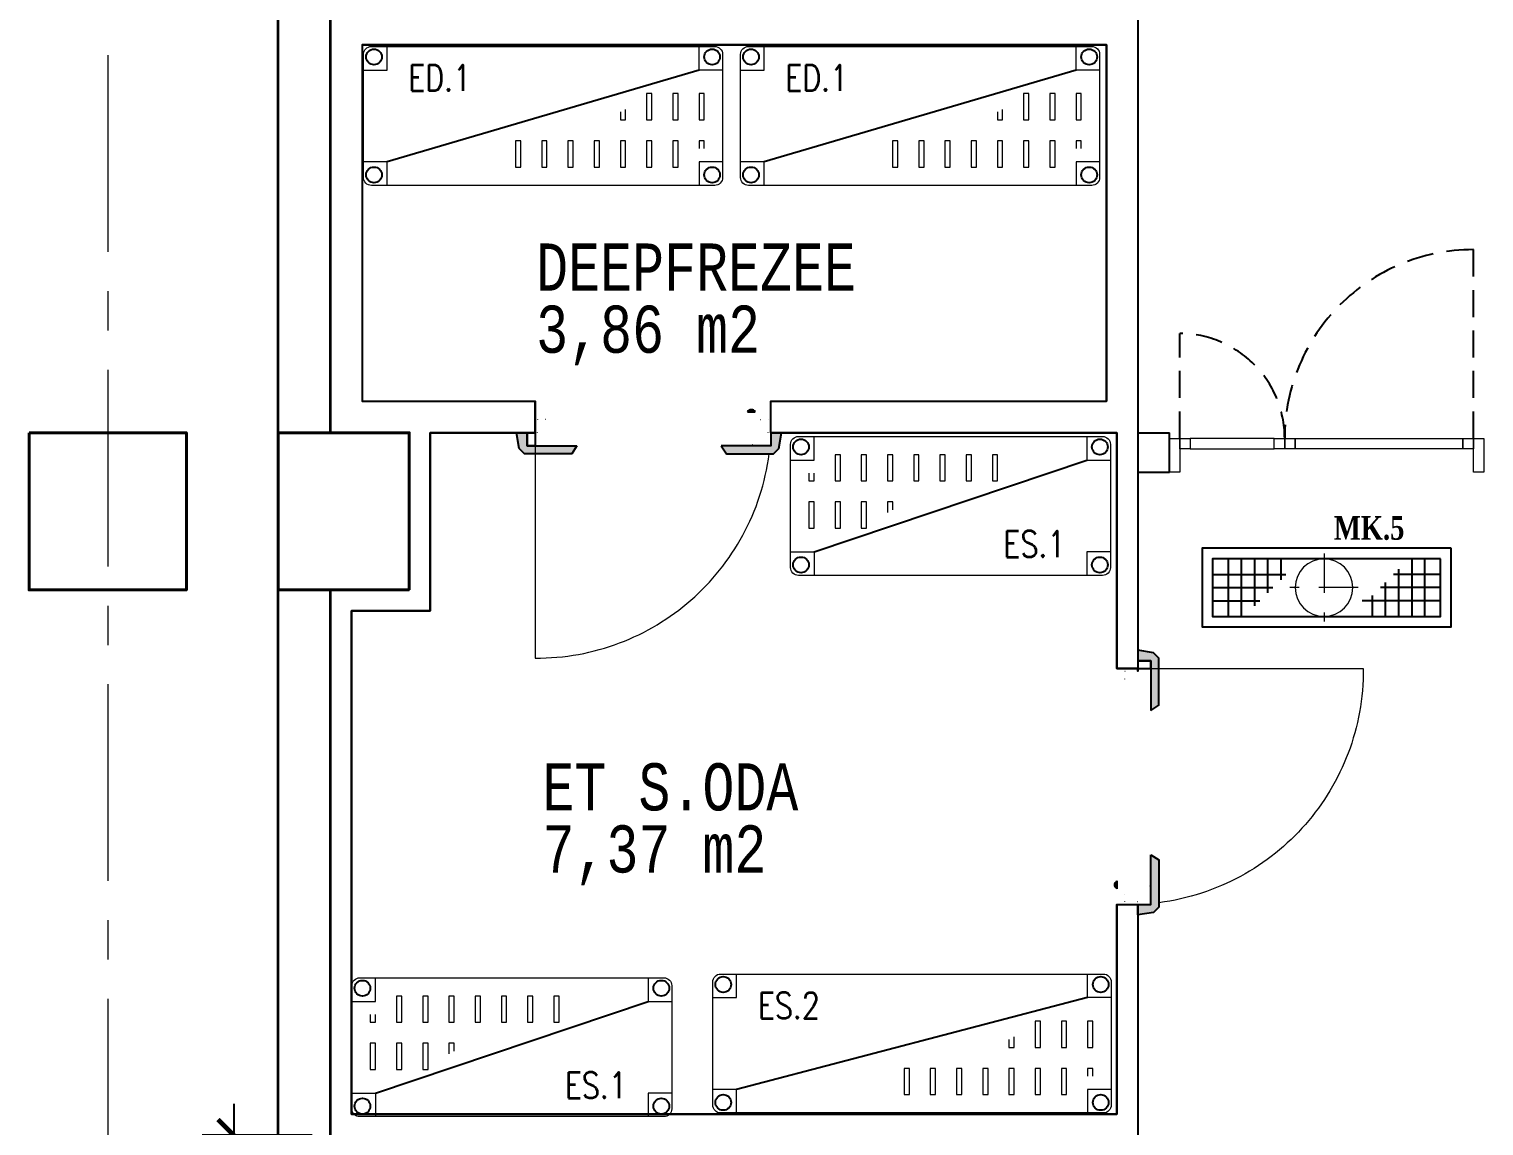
# Model space of a CAD drawing. Header units: millimetres. Extents: x 33350 to 35310, y -217097 to -211540.
# Drawn here: x 33539 to 34093, y -215029 to -214610 of the extents above; entities that cross this region are included whole.
import ezdxf
from ezdxf.enums import TextEntityAlignment as Align

# ---------------------------------------------------------------- set-up
doc = ezdxf.new("R2010")
doc.units = ezdxf.units.MM
doc.header["$LTSCALE"] = 60
doc.header["$MEASUREMENT"] = 0
doc.header["$PDMODE"] = 3
for name, pattern in [('CENTER', [2, 1.25, -0.25, 0.25, -0.25]), ('DASHED2', [0.375, 0.25, -0.125]), ('DOT', [6.35, 0, -6.35]), ('HIDDEN', [0.375, 0.25, -0.125])]:
    doc.linetypes.add(name, pattern=pattern)
for name, color, linetype, lineweight in [('-DWG_ANA', 7, 'Continuous', 0), ('-DWG_DETAY1', 7, 'Continuous', 25), ('-DWG_DETAY2', 7, 'Continuous', 15), ('M-DO-KP-01', 150, 'Continuous', 15), ('M-DU-01', 134, 'Continuous', 35), ('M-SB-AKS-02', 15, 'CENTER', 18), ('M-SB-YZ-01', 255, 'Continuous', 20), ('M-TA-01', 2, 'Continuous', 40), ('NO', 7, 'Continuous', 0), ('s-depo', 140, 'Continuous', 25), ('sk-cizgi', 7, 'Continuous', 0), ('yerizg-a', 7, 'Continuous', 15), ('yerizg-b', 7, 'Continuous', 9)]:
    doc.layers.add(name, color=color, linetype=linetype, lineweight=lineweight)
for name, color, linetype in [('DOGRAMA', 5, 'Continuous'), ('DUVAR', 7, 'Continuous'), ('SOĞUK ODA PANELİ', 4, 'Continuous'), ('sıhhi tesisat', 162, 'Continuous'), ('TEFRIŞ', 223, 'Continuous')]:
    doc.layers.add(name, color=color, linetype=linetype)
doc.styles.add('antet', font='monos.ttf', dxfattribs={"width": 0.8})
doc.styles.add('ROMANS', font='ROMANSTW.SHX', dxfattribs={"width": 0.8})
doc.styles.add('TROMANS', font='ROMANSTW.SHX', dxfattribs={"width": 0.8})
doc.dimstyles.new('M-100i', dxfattribs={"dimscale": 100, "dimtxt": 0.18, "dimasz": 0.12, "dimexe": 0.12, "dimexo": 0.15, "dimgap": 0.07, "dimtad": 1, "dimdec": 1, "dimlfac": -1, "dimzin": 9, "dimdsep": 46, "dimtxsty": 'ROMANS', "dimblk": 'ARCHTICK', "dimcen": 0.09, "dimdle": 0.12, "dimadec": 0, "dimazin": 0, "dimtfac": 1, "dimtdec": 1, "dimtix": 1, "dimtmove": 2, "dimatfit": 3, "dimfxl": 0.8, "dimfxlon": 1, "dimtvp": 1, "dimtolj": 1, "dimtzin": 11, "dimarcsym": 0})

# ---------------------------------------------------------------- blocks, each defined once
blk = doc.blocks.new('140---')
at = {"layer": 'DOGRAMA', "linetype": 'HIDDEN', "ltscale": 0.8}
for p, q in [((34570.08, -213001.46), (34616.75, -213001.46)), ((34570.08, -213132.13), (34654.08, -213132.13))]:
    blk.add_line(p, q, dxfattribs=at)
for centre, radius, start, end in [((34570.08, -213001.46), 46.67, 270, 0), ((34570.08, -213132.13), 84, 0, 90)]:
    blk.add_arc(centre, radius, start, end, dxfattribs=at)
at = {"layer": 'M-DO-KP-01'}
for points in [[(34555.08, -213001.46), (34555.08, -212996.8), (34570.08, -212996.8), (34570.08, -213001.46)], [(34565.42, -213006.13), (34565.42, -213001.46), (34570.08, -213001.46), (34570.08, -213006.13)], [(34570.08, -213043.46), (34570.08, -213006.13), (34565.42, -213006.13), (34565.42, -213043.46)], [(34565.42, -213048.13), (34565.42, -213043.46), (34570.08, -213043.46), (34570.08, -213048.13)], [(34565.42, -213052.8), (34565.42, -213048.13), (34570.08, -213048.13), (34570.08, -213052.8)], [(34565.42, -213127.46), (34565.42, -213052.8), (34570.08, -213052.8), (34570.08, -213127.46)], [(34565.42, -213132.13), (34565.42, -213127.46), (34570.08, -213127.46), (34570.08, -213132.13)], [(34555.08, -213136.8), (34555.08, -213132.13), (34570.08, -213132.13), (34570.08, -213136.8)]]:
    blk.add_lwpolyline(points, close=True, dxfattribs=at)
blk = doc.blocks.new('ee344r')
h = blk.add_hatch(color=42)
h.dxf.hatch_style = 1
h.paths.add_polyline_path([(45149.74, -29494.9), (45168.74, -29494.9), (45166.74, -29491.9), (45148.74, -29491.9), (45146.74, -29493.9), (45145.74, -29499.9), (45149.74, -29499.9)])
h.paths.add_polyline_path([(45239.74, -29491.9), (45225.74, -29491.9), (45223.74, -29494.9), (45239.74, -29494.9)])
h.paths.add_polyline_path([(45243.74, -29491.9), (45239.74, -29491.9), (45239.74, -29494.9), (45242.74, -29494.9), (45242.74, -29499.9), (45246.74, -29499.9), (45245.74, -29493.9)])
for p, q in [((45158.74, -29507.9), (45155.74, -29507.9)), ((45156.74, -29507.9), (45157.74, -29507.9)), ((45157.24, -29507.9), (45158.74, -29507.9))]:
    blk.add_line(p, q)
blk.add_lwpolyline([(45242.74, -29499.9), (45239.74, -29499.9), (45239.74, -29494.9), (45242.74, -29494.9)], close=True)
blk.add_arc((45157.24, -29506.88), 1.81, 214.1533, 325.8467)
at = {"layer": 's-depo', "linetype": 'Continuous'}
for points in [[(45168.74, -29494.9), (45166.74, -29491.9), (45148.74, -29491.9), (45146.74, -29493.9), (45145.74, -29499.9), (45149.74, -29499.9), (45149.74, -29494.9)], [(45223.74, -29494.9), (45225.74, -29491.9), (45243.74, -29491.9), (45245.74, -29493.9), (45246.74, -29499.9), (45242.74, -29499.9), (45242.74, -29494.9)]]:
    blk.add_lwpolyline(points, close=True, dxfattribs=at)
at = {"layer": 'sk-cizgi', "linetype": 'DOT'}
for p, q in [((45156.74, -29507.9), (45156.74, -29495.25)), ((45156.74, -29495.25), (45157.74, -29495.25)), ((45157.24, -29495.25), (45157.24, -29494.9)), ((45157.74, -29507.9), (45157.74, -29495.25)), ((45149.74, -29507.9), (45149.74, -29499.9)), ((45149.74, -29499.9), (45149.74, -29507.9)), ((45239.74, -29499.9), (45150.74, -29499.9)), ((45238.74, -29499.9), (45238.74, -29504.9)), ((45239.74, -29507.9), (45239.74, -29499.9)), ((45239.74, -29499.9), (45239.74, -29507.9)), ((45153.74, -29504.9), (45149.74, -29504.9)), ((45149.74, -29507.9), (45239.74, -29507.9)), ((45235.74, -29504.9), (45239.74, -29504.9))]:
    blk.add_line(p, q, dxfattribs=at)
at = {"layer": 'sk-cizgi', "linetype": 'HIDDEN', "ltscale": 25}
blk.add_lwpolyline([(45239.74, -29499.9), (45239.74, -29413.9)], dxfattribs=at)
at = {"layer": 'sk-cizgi', "linetype": 'DOT'}
blk.add_lwpolyline([(45238.74, -29499.9), (45239.74, -29499.9), (45239.74, -29494.9), (45149.74, -29494.9), (45149.74, -29499.9), (45150.74, -29499.9), (45150.74, -29504.9), (45238.74, -29504.9), (45238.74, -29499.9)], close=True, dxfattribs=at)
at = {"layer": 'sk-cizgi', "linetype": 'HIDDEN', "ltscale": 25}
blk.add_arc((45239.2, -29503.43), 89.53, 89.6567, 172.5999, dxfattribs=at)
at = {"layer": 'sk-cizgi', "linetype": 'DOT'}
blk.add_arc((45239.2, -29503.43), 89.53, 174.532, 177.7394, dxfattribs=at)
blk = doc.blocks.new('ER344R')
at = {"layer": '-DWG_ANA', "color": 0}
blk.add_lwpolyline([(403189.71, -40566.45), (403320.71, -40566.45, -0.414214), (403323.71, -40569.45), (403323.71, -40616.45, -0.414214), (403320.71, -40619.45), (403189.71, -40619.45, -0.414214), (403186.71, -40616.45), (403186.71, -40569.45, -0.414214)], format="xyb", close=True, dxfattribs=at)
at = {"layer": '-DWG_DETAY1', "color": 0}
blk.add_lwpolyline([(403195.71, -40610.45), (403314.71, -40575.45)], dxfattribs=at)
for centre in [(403190.71, -40570.45), (403319.71, -40570.45), (403190.71, -40615.45), (403319.71, -40615.45)]:
    blk.add_circle(centre, 3, dxfattribs=at)
at = {"layer": '-DWG_DETAY2', "color": 0, "linetype": 'Continuous'}
for points in [[(403186.71, -40575.45), (403195.71, -40575.45), (403195.71, -40566.45)], [(403314.71, -40566.45), (403314.71, -40575.45), (403323.71, -40575.45)], [(403186.71, -40610.45), (403195.71, -40610.45), (403195.71, -40619.45)], [(403323.71, -40610.45), (403314.71, -40610.45), (403314.71, -40619.45)]]:
    blk.add_lwpolyline(points, dxfattribs=at)
at = {"layer": '-DWG_DETAY2', "color": 0, "linetype": 'HIDDEN'}
for points in [[(403203.71, -40573.45), (403203.71, -40583.45), (403205.71, -40583.45), (403205.71, -40573.45)], [(403203.71, -40573.45), (403203.71, -40583.45), (403205.71, -40583.45), (403205.71, -40573.45)], [(403213.71, -40573.45), (403213.71, -40583.45), (403215.71, -40583.45), (403215.71, -40573.45)], [(403223.71, -40573.45), (403223.71, -40583.45), (403225.71, -40583.45), (403225.71, -40573.45)], [(403233.71, -40573.45), (403233.71, -40583.45), (403235.71, -40583.45), (403235.71, -40573.45)], [(403243.71, -40573.45), (403243.71, -40583.45), (403245.71, -40583.45), (403245.71, -40573.45)], [(403253.71, -40573.45), (403253.71, -40583.45), (403255.71, -40583.45), (403255.71, -40573.45)], [(403263.71, -40573.45), (403263.71, -40583.45), (403265.71, -40583.45), (403265.71, -40573.45)], [(403193.71, -40591.45), (403193.71, -40601.45), (403195.71, -40601.45), (403195.71, -40591.45)], [(403203.71, -40591.45), (403203.71, -40601.45), (403205.71, -40601.45), (403205.71, -40591.45)], [(403213.71, -40591.45), (403213.71, -40601.45), (403215.71, -40601.45), (403215.71, -40591.45)]]:
    blk.add_lwpolyline(points, close=True, dxfattribs=at)
for points in [[(403193.71, -40580.45), (403193.71, -40583.45), (403195.71, -40583.45), (403195.71, -40580.45)], [(403225.71, -40594.45), (403225.71, -40591.45), (403223.71, -40591.45), (403223.71, -40595.45)]]:
    blk.add_lwpolyline(points, dxfattribs=at)
at = {"layer": 'NO', "linetype": 'Continuous', "style": 'ROMANS', "width": 0.8}
blk.add_attdef('NO', text='', height=10, dxfattribs=at).set_placement((403294.71, -40607.45), align=Align.MIDDLE)
blk = doc.blocks.new('ER4R4R4')
at = {"layer": '-DWG_ANA', "color": 0}
blk.add_lwpolyline([(402969.71, -40566.45), (403085.71, -40566.45, -0.414214), (403088.71, -40569.45), (403088.71, -40616.45, -0.414214), (403085.71, -40619.45), (402969.71, -40619.45, -0.414214), (402966.71, -40616.45), (402966.71, -40569.45, -0.414214)], format="xyb", close=True, dxfattribs=at)
at = {"layer": '-DWG_DETAY1', "color": 0}
blk.add_lwpolyline([(402975.71, -40610.45), (403079.71, -40575.45)], dxfattribs=at)
for centre in [(402970.71, -40570.45), (403084.71, -40570.45), (402970.71, -40615.45), (403084.71, -40615.45)]:
    blk.add_circle(centre, 3, dxfattribs=at)
at = {"layer": '-DWG_DETAY2', "color": 0, "linetype": 'Continuous'}
for points in [[(402966.71, -40575.45), (402975.71, -40575.45), (402975.71, -40566.45)], [(403079.71, -40566.45), (403079.71, -40575.45), (403088.71, -40575.45)], [(402966.71, -40610.45), (402975.71, -40610.45), (402975.71, -40619.45)], [(403088.71, -40610.45), (403079.71, -40610.45), (403079.71, -40619.45)]]:
    blk.add_lwpolyline(points, dxfattribs=at)
at = {"layer": '-DWG_DETAY2', "color": 0, "linetype": 'HIDDEN'}
for points in [[(402983.71, -40573.45), (402983.71, -40583.45), (402985.71, -40583.45), (402985.71, -40573.45)], [(402983.71, -40573.45), (402983.71, -40583.45), (402985.71, -40583.45), (402985.71, -40573.45)], [(402993.71, -40573.45), (402993.71, -40583.45), (402995.71, -40583.45), (402995.71, -40573.45)], [(403003.71, -40573.45), (403003.71, -40583.45), (403005.71, -40583.45), (403005.71, -40573.45)], [(403013.71, -40573.45), (403013.71, -40583.45), (403015.71, -40583.45), (403015.71, -40573.45)], [(403023.71, -40573.45), (403023.71, -40583.45), (403025.71, -40583.45), (403025.71, -40573.45)], [(403033.71, -40573.45), (403033.71, -40583.45), (403035.71, -40583.45), (403035.71, -40573.45)], [(403043.71, -40573.45), (403043.71, -40583.45), (403045.71, -40583.45), (403045.71, -40573.45)], [(402973.71, -40591.45), (402973.71, -40601.45), (402975.71, -40601.45), (402975.71, -40591.45)], [(402983.71, -40591.45), (402983.71, -40601.45), (402985.71, -40601.45), (402985.71, -40591.45)], [(402993.71, -40591.45), (402993.71, -40601.45), (402995.71, -40601.45), (402995.71, -40591.45)]]:
    blk.add_lwpolyline(points, close=True, dxfattribs=at)
for points in [[(402973.71, -40580.45), (402973.71, -40583.45), (402975.71, -40583.45), (402975.71, -40580.45)], [(403005.71, -40594.45), (403005.71, -40591.45), (403003.71, -40591.45), (403003.71, -40595.45)]]:
    blk.add_lwpolyline(points, dxfattribs=at)
at = {"layer": 'NO', "linetype": 'Continuous', "style": 'ROMANS', "width": 0.8}
blk.add_attdef('NO', text='', height=10, dxfattribs=at).set_placement((403059.71, -40607.45), align=Align.MIDDLE)
blk = doc.blocks.new('WRER32R')
at = {"layer": '-DWG_ANA', "color": 0}
blk.add_lwpolyline([(403410.13, -40566.45), (403556.13, -40566.45, -0.414214), (403559.13, -40569.45), (403559.13, -40616.45, -0.414214), (403556.13, -40619.45), (403410.13, -40619.45, -0.414214), (403407.13, -40616.45), (403407.13, -40569.45, -0.414214)], format="xyb", close=True, dxfattribs=at)
at = {"layer": '-DWG_DETAY1', "color": 0}
blk.add_lwpolyline([(403416.13, -40610.45), (403550.13, -40575.45)], dxfattribs=at)
for centre in [(403411.13, -40570.45), (403555.13, -40570.45), (403411.13, -40615.45), (403555.13, -40615.45)]:
    blk.add_circle(centre, 3, dxfattribs=at)
at = {"layer": '-DWG_DETAY2', "color": 0, "linetype": 'Continuous'}
for points in [[(403407.13, -40575.45), (403416.13, -40575.45), (403416.13, -40566.45)], [(403550.13, -40566.45), (403550.13, -40575.45), (403559.13, -40575.45)], [(403407.13, -40610.45), (403416.13, -40610.45), (403416.13, -40619.45)], [(403559.13, -40610.45), (403550.13, -40610.45), (403550.13, -40619.45)]]:
    blk.add_lwpolyline(points, dxfattribs=at)
at = {"layer": '-DWG_DETAY2', "color": 0, "linetype": 'HIDDEN'}
for points in [[(403424.13, -40573.45), (403424.13, -40583.45), (403426.13, -40583.45), (403426.13, -40573.45)], [(403424.13, -40573.45), (403424.13, -40583.45), (403426.13, -40583.45), (403426.13, -40573.45)], [(403434.13, -40573.45), (403434.13, -40583.45), (403436.13, -40583.45), (403436.13, -40573.45)], [(403444.13, -40573.45), (403444.13, -40583.45), (403446.13, -40583.45), (403446.13, -40573.45)], [(403454.13, -40573.45), (403454.13, -40583.45), (403456.13, -40583.45), (403456.13, -40573.45)], [(403464.13, -40573.45), (403464.13, -40583.45), (403466.13, -40583.45), (403466.13, -40573.45)], [(403474.13, -40573.45), (403474.13, -40583.45), (403476.13, -40583.45), (403476.13, -40573.45)], [(403484.13, -40573.45), (403484.13, -40583.45), (403486.13, -40583.45), (403486.13, -40573.45)], [(403414.13, -40591.45), (403414.13, -40601.45), (403416.13, -40601.45), (403416.13, -40591.45)], [(403424.13, -40591.45), (403424.13, -40601.45), (403426.13, -40601.45), (403426.13, -40591.45)], [(403434.13, -40591.45), (403434.13, -40601.45), (403436.13, -40601.45), (403436.13, -40591.45)]]:
    blk.add_lwpolyline(points, close=True, dxfattribs=at)
for points in [[(403414.13, -40580.45), (403414.13, -40583.45), (403416.13, -40583.45), (403416.13, -40580.45)], [(403446.13, -40594.45), (403446.13, -40591.45), (403444.13, -40591.45), (403444.13, -40595.45)]]:
    blk.add_lwpolyline(points, dxfattribs=at)
at = {"layer": 'NO', "linetype": 'Continuous', "style": 'ROMANS', "width": 0.8}
blk.add_attdef('NO', text='', height=10, dxfattribs=at).set_placement((403530.13, -40607.45), align=Align.MIDDLE)
blk = doc.blocks.new('_ArchTick')
at = {"color": 0, "linetype": 'ByBlock', "const_width": 0.15}
blk.add_lwpolyline([(-0.5, -0.5), (0.5, 0.5)], dxfattribs=at)
blk = doc.blocks.new('*D248')
at = {"layer": 'Defpoints', "color": 0, "transparency": 16777216}
for p in [(33661.51, -215032.09), (33616.55, -215417.09), (33653.51, -215417.09)]:
    blk.add_point(p, dxfattribs=at)
at = {"layer": 'TEFRIŞ', "color": 0, "lineweight": -2, "transparency": 16777216}
for p, q in [((33616.55, -215020.09), (33616.55, -215429.09)), ((33646.51, -215032.09), (33604.55, -215032.09)), ((33638.51, -215417.09), (33604.55, -215417.09))]:
    blk.add_line(p, q, dxfattribs=at)
at = {"layer": 'TEFRIŞ', "color": 0, "lineweight": -2, "transparency": 16777216, "xscale": 12, "yscale": 12, "zscale": 12}
for p, rotation in [((33616.55, -215032.09), 90), ((33616.55, -215417.09), 270)]:
    blk.add_blockref('_ArchTick', p, dxfattribs=dict(at, rotation=rotation))
at = {"layer": 'TEFRIŞ', "color": 0, "transparency": 16777216, "insert": (33600.55, -215224.59), "char_height": 18, "attachment_point": 5, "rotation": 90, "style": 'ROMANS'}
blk.add_mtext('\\A1;385', dxfattribs=at)
blk = doc.blocks.new('Y-SIFON')
at = {"layer": 'yerizg-a', "color": 0, "linetype": 'Continuous'}
blk.add_circle((0, 0), 11, dxfattribs=at)
at = {"layer": 'yerizg-b', "color": 0, "linetype": 'DASHED2'}
for points in [[(0, 13), (0, -13)], [(-13, 0), (13, 0)]]:
    blk.add_lwpolyline(points, dxfattribs=at)
blk = doc.blocks.new('95X30X')
at = {"layer": 'sıhhi tesisat'}
for p, q in [((33995.99, -215373.14), (33995.99, -215395.14)), ((34000.99, -215395.14), (34000.99, -215373.14)), ((34005.99, -215373.14), (34005.99, -215391.14)), ((34010.99, -215373.14), (34010.99, -215386.14)), ((34015.99, -215373.14), (34015.99, -215381.14)), ((34060.99, -215395.14), (34060.99, -215377.14)), ((34065.99, -215373.14), (34065.99, -215395.14)), ((34070.99, -215395.14), (34070.99, -215373.14)), ((33989.99, -215379.14), (34017.99, -215379.14)), ((34055.99, -215395.14), (34055.99, -215382.14)), ((34076.99, -215379.14), (34058.99, -215379.14)), ((33989.99, -215384.14), (34012.99, -215384.14)), ((34050.99, -215395.14), (34050.99, -215387.14)), ((34076.99, -215384.14), (34053.99, -215384.14)), ((33989.99, -215389.14), (34007.99, -215389.14)), ((34076.99, -215389.14), (34046.99, -215389.14))]:
    blk.add_line(p, q, dxfattribs=at)
for points in [[(34080.99, -215369.14), (33985.99, -215369.14), (33985.99, -215399.14), (34080.99, -215399.14)], [(34076.99, -215373.14), (33989.99, -215373.14), (33989.99, -215395.14), (34076.99, -215395.14)]]:
    blk.add_lwpolyline(points, close=True, dxfattribs=at)
at = {"layer": 'sıhhi tesisat', "xscale": -1}
blk.add_blockref('Y-SIFON', (34032.49, -215384.14), dxfattribs=at)
at = {"layer": 'sıhhi tesisat', "style": 'ROMANS', "width": 0.8}
blk.add_attdef('YRNO', text='', height=10, rotation=180, dxfattribs=at).set_placement((34002.99, -215409.14), align=Align.MIDDLE)

msp = doc.modelspace()

# ---------------------------------------------------------------- linework, layer by layer
at = {"layer": 'M-DU-01'}
for points in [[(33633.51, -214764.09), (33633.51, -213924.09)], [(33653.51, -214764.09), (33653.51, -213924.09)], [(33633.51, -215664.09), (33633.51, -214824.09)], [(33653.51, -215664.09), (33653.51, -214824.09)]]:
    msp.add_lwpolyline(points, dxfattribs=at)
at = {"layer": 'M-SB-AKS-02'}
msp.add_line((33568.51, -211620.09), (33568.51, -217013.55), dxfattribs=at)
at = {"layer": 'M-TA-01'}
for points in [[(33538.51, -214764.09), (33598.51, -214764.09), (33598.51, -214824.09), (33538.51, -214824.09)], [(33683.51, -214824.09), (33633.51, -214824.09), (33633.51, -214764.09), (33683.51, -214764.09)]]:
    msp.add_lwpolyline(points, close=True, dxfattribs=at)
at = {"layer": 'SOĞUK ODA PANELİ'}
for p, q in [((33665.51, -214616.09), (33949.49, -214616.09)), ((33665.51, -214616.09), (33665.51, -214752.09)), ((33949.49, -214616.09), (33949.49, -214752.09)), ((33665.51, -214752.09), (33731.51, -214752.09)), ((33731.51, -214764.09), (33731.51, -214752.09)), ((33821.51, -214764.09), (33821.51, -214752.09)), ((33821.51, -214752.09), (33949.49, -214752.09)), ((33691.51, -214832.09), (33691.51, -214764.09)), ((33691.51, -214764.09), (33731.51, -214764.09)), ((33691.51, -214764.09), (33731.51, -214764.09)), ((33821.51, -214764.09), (33953.49, -214764.09)), ((33953.49, -214764.09), (33953.49, -214854.09)), ((33953.49, -214764.09), (33953.49, -214854.09)), ((33661.51, -215024.09), (33661.51, -214832.09)), ((33661.51, -214832.09), (33691.51, -214832.09)), ((33953.49, -214854.09), (33961.49, -214854.09)), ((33953.49, -215024.09), (33953.49, -214944.09)), ((33953.49, -214944.09), (33961.49, -214944.09)), ((33953.49, -214944.09), (33953.49, -215021.09)), ((33953.49, -214944.09), (33953.49, -215006.09)), ((33961.49, -214944.09), (33961.49, -215239.09)), ((33953.49, -215014.09), (33953.49, -215024.09)), ((33953.49, -215024.09), (33661.51, -215024.09))]:
    msp.add_line(p, q, dxfattribs=at)
for points in [[(33653.51, -214604.09), (33961.49, -214604.09), (33961.49, -214854.09), (33953.49, -214854.09), (33953.49, -214764.09), (33821.51, -214764.09), (33821.51, -214752.09), (33949.49, -214752.09), (33949.49, -214616.09), (33665.51, -214616.09), (33665.51, -214752.09), (33731.51, -214752.09), (33731.51, -214764.09), (33691.51, -214764.09), (33691.51, -214832.09), (33661.51, -214832.09), (33661.51, -215024.09), (33953.49, -215024.09), (33953.49, -214944.09), (33961.49, -214944.09), (33961.49, -215239.09)], [(33653.51, -215417.09), (33653.51, -214824.09), (33683.51, -214824.09), (33683.51, -214764.09), (33653.51, -214764.09), (33653.51, -214604.09), (33961.49, -214604.09), (33961.49, -214855.09), (33961.49, -214854.09), (33953.49, -214854.09)]]:
    msp.add_lwpolyline(points, dxfattribs=at)
at = {"layer": 'TEFRIŞ'}
for p, q in [((33653.51, -214764.09), (33683.51, -214764.09)), ((33683.51, -214824.09), (33683.51, -214764.09)), ((33961.49, -214764.09), (33973.49, -214764.09)), ((33961.49, -214764.09), (33973.49, -214764.09)), ((33973.49, -214779.09), (33973.49, -214764.09)), ((33961.49, -214779.09), (33973.49, -214779.09)), ((33961.49, -214779.09), (33973.49, -214779.09)), ((33653.51, -215024.09), (33653.51, -214824.09)), ((33661.51, -214824.09), (33683.51, -214824.09))]:
    msp.add_line(p, q, dxfattribs=at)

# ---------------------------------------------------------------- block references
at = {"rotation": 180}
msp.add_blockref('ee344r', (78971.24, -244263.99), dxfattribs=at)
at = {"xscale": -1, "rotation": 270}
msp.add_blockref('ee344r', (63461.39, -260093.83), dxfattribs=at)
at = {"layer": 'DUVAR'}
ref = msp.add_blockref('ER344R', (436989.78, -255236.16), dxfattribs=dict(at, rotation=180))
ref.add_attrib('NO', 'ED.1', dxfattribs={"layer": 'NO', "linetype": 'Continuous', "height": 10, "rotation": 180, "style": 'ROMANS', "text_generation_flag": 6, "width": 0.8}).set_placement((33695.08, -214628.71), align=Align.MIDDLE)
ref = msp.add_blockref('ER344R', (437133.61, -255236.16), dxfattribs=dict(at, rotation=180))
ref.add_attrib('NO', 'ED.1', dxfattribs={"layer": 'NO', "linetype": 'Continuous', "height": 10, "rotation": 180, "style": 'ROMANS', "text_generation_flag": 6, "width": 0.8}).set_placement((33838.9, -214628.71), align=Align.MIDDLE)
for p in [(-369137.73, -174199.06), (-369305.03, -174405.59)]:
    msp.add_blockref('ER4R4R4', p, dxfattribs=at).add_auto_attribs({'NO': 'ES.1'})
ref = msp.add_blockref('WRER32R', (437358.44, -255590.07), dxfattribs=dict(at, rotation=180))
ref.add_attrib('NO', 'ES.2', dxfattribs={"layer": 'NO', "linetype": 'Continuous', "height": 10, "rotation": 180, "style": 'ROMANS', "text_generation_flag": 6, "width": 0.8}).set_placement((33828.31, -214982.62), align=Align.MIDDLE)
at = {"layer": 'TEFRIŞ', "xscale": 0.85714285714, "yscale": 0.85714285714, "zscale": 0.85714285714, "rotation": 90}
msp.add_blockref('140---', (-148595.2, -244397.74), dxfattribs=at)
at = {"layer": 'TEFRIŞ'}
msp.add_blockref('95X30X', (0, 560.96), dxfattribs=at)

# ---------------------------------------------------------------- texts
at = {"layer": 'DUVAR', "insert": (34036.28, -214795.92), "char_height": 9, "attachment_point": 1, "style": 'TROMANS'}
msp.add_mtext_dynamic_manual_height_columns('{\\fCentury|b1|i0|c162|p18;\\C7;MK.5}', width=46.9037, gutter_width=1103.38, heights=[0], dxfattribs=at)
at = {"layer": 'M-SB-YZ-01', "color": 5, "style": 'antet', "width": 0.8}
for s, p in [('DEEPFREZEE', (33731.93, -214709.89)), ('3,86 m2', (33731.93, -214733.58)), ('ET S.ODA', (33734.35, -214908.21)), ('7,37 m2', (33734.35, -214931.9))]:
    msp.add_text(s, height=18, dxfattribs=at).set_placement(p)

# ---------------------------------------------------------------- dimensions: what is measured, and where the dimension line sits
at = {"layer": 'TEFRIŞ'}
dim = msp.add_linear_dim(base=(33616.55, -215417.09), p1=(33661.51, -215032.09), p2=(33653.51, -215417.09), angle=90, dimstyle='M-100i', override={"dimfxl": 10}, dxfattribs=at)
dim.commit()
dim.dimension.update_dxf_attribs({"geometry": '*D248', "text_midpoint": (33600.55, -215224.59)})

doc.saveas('drawing.dxf')
